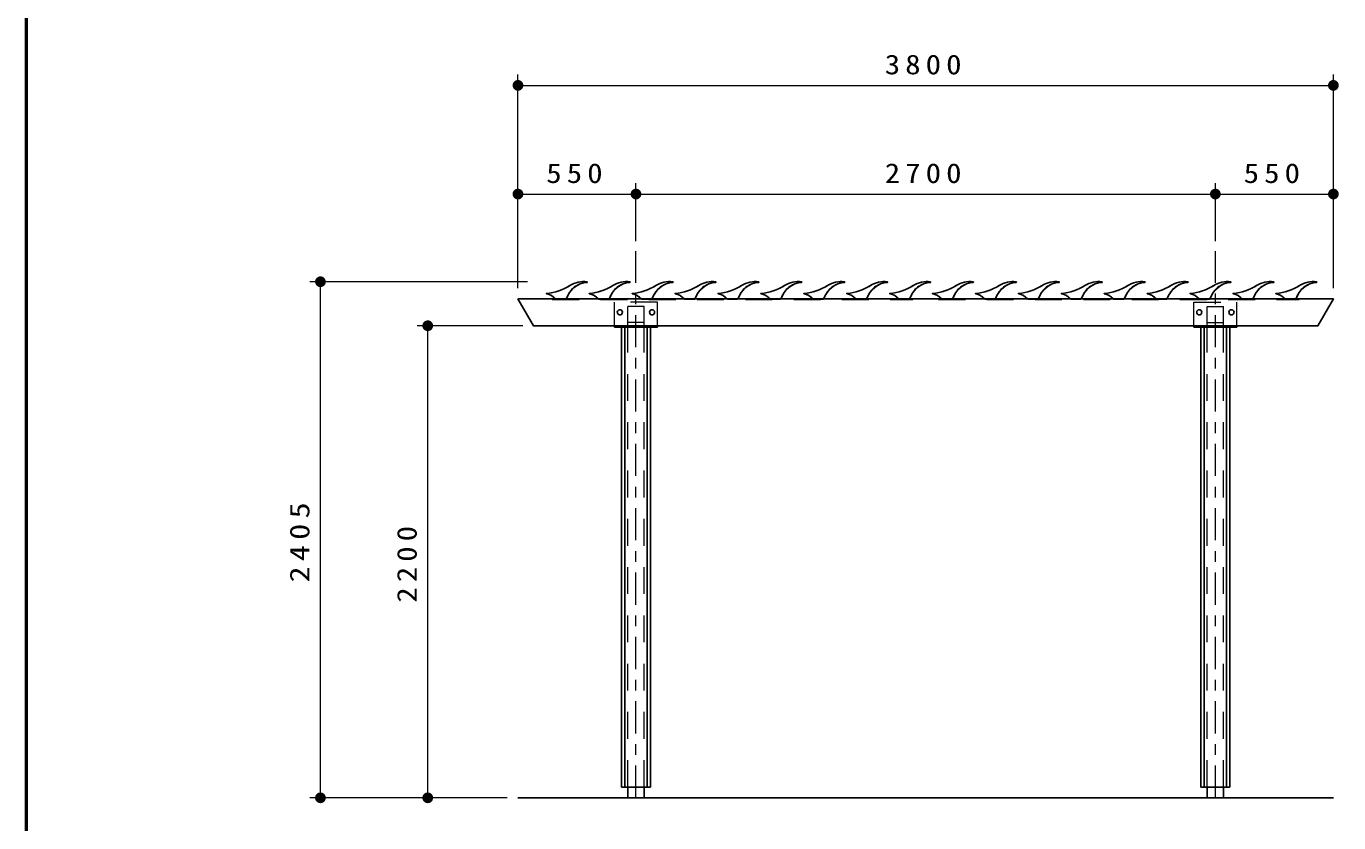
# Model space of a CAD drawing. Units: millimetres on the paper, with parts at other scales. Extents: x -385 to 0, y -10 to 267.
# Drawn here: x -385 to -262.7, y 74.2 to 148.5 of the extents above; entities that cross this region are included whole.
import ezdxf

# ---------------------------------------------------------------- set-up
doc = ezdxf.new("R2010")
doc.units = ezdxf.units.MM
doc.linetypes.add('USER1', pattern=[4.5, 2.5, -2])
doc.linetypes.add('USER2', pattern=[6, 3, -1, 1, -1])
doc.layers.add('LY_1', color=7, linetype='Continuous', lineweight=25)
doc.layers.add('LY_2', color=7, linetype='Continuous', lineweight=13)
doc.styles.add('ＭＳ ゴシック', font='')
doc.styles.get('ＭＳ ゴシック').set_extended_font_data('MS Gothic')

# ---------------------------------------------------------------- blocks, each defined once
blk = doc.blocks.new('filled_dot')
at = {"color": 0, "linetype": 'Continuous', "lineweight": -2, "const_width": 1.25}
blk.add_lwpolyline([(-0.625, 0, 1), (0.625, 0, 1)], format="xyb", close=True, dxfattribs=at)

msp = doc.modelspace()

# ---------------------------------------------------------------- linework, layer by layer
at = {"layer": 'LY_1', "lineweight": 13}
for p, q in [((-339.171, 124.06), (-339.171, 143.962)), ((-263.171, 124.06), (-263.171, 143.962)), ((-339.171, 142.962), (-263.171, 142.962)), ((-328.171, 128.447), (-328.171, 133.832)), ((-274.171, 128.447), (-274.171, 133.832)), ((-339.171, 132.832), (-328.171, 132.832)), ((-328.171, 132.832), (-274.171, 132.832)), ((-274.171, 132.832), (-263.171, 132.832)), ((-338.287, 124.66), (-358.58, 124.66)), ((-357.58, 76.56), (-357.58, 124.66)), ((-338.728, 120.56), (-348.58, 120.56)), ((-347.58, 76.56), (-347.58, 120.56)), ((-340.171, 76.56), (-358.58, 76.56))]:
    msp.add_line(p, q, dxfattribs=at)
at = {"layer": 'LY_1', "color": 2, "linetype": 'USER2', "lineweight": 13}
for p, q in [((-328.171, 76.56), (-328.171, 127.508)), ((-274.171, 76.56), (-274.171, 127.508))]:
    msp.add_line(p, q, dxfattribs=at)
at = {"layer": 'LY_1', "color": 190, "linetype": 'USER1', "lineweight": 13}
for p, q in [((-335.971, 122.996), (-335.971, 123.06)), ((-335.971, 122.996), (-302.371, 122.996)), ((-302.371, 122.996), (-302.371, 123.06)), ((-299.971, 122.996), (-299.971, 123.06)), ((-299.971, 122.996), (-266.371, 122.996)), ((-266.371, 122.996), (-266.371, 123.06))]:
    msp.add_line(p, q, dxfattribs=at)
at = {"layer": 'LY_1', "color": 4, "linetype": 'USER1', "lineweight": 13}
for p, q in [((-335.653, 123.06), (-334.701, 123.06)), ((-331.653, 123.06), (-330.701, 123.06)), ((-327.653, 123.06), (-326.701, 123.06)), ((-323.653, 123.06), (-322.701, 123.06)), ((-319.653, 123.06), (-318.701, 123.06)), ((-315.653, 123.06), (-314.701, 123.06)), ((-311.653, 123.06), (-310.701, 123.06)), ((-307.653, 123.06), (-306.701, 123.06)), ((-303.653, 123.06), (-302.701, 123.06)), ((-299.653, 123.06), (-298.701, 123.06)), ((-295.653, 123.06), (-294.701, 123.06)), ((-291.653, 123.06), (-290.701, 123.06)), ((-287.653, 123.06), (-286.701, 123.06)), ((-283.653, 123.06), (-282.701, 123.06)), ((-279.653, 123.06), (-278.701, 123.06)), ((-275.653, 123.06), (-274.701, 123.06)), ((-271.653, 123.06), (-270.701, 123.06)), ((-267.653, 123.06), (-266.701, 123.06))]:
    msp.add_line(p, q, dxfattribs=at)
at = {"layer": 'LY_1', "color": 4}
for p, q in [((-335.653, 123.05), (-334.701, 123.05)), ((-331.653, 123.05), (-330.701, 123.05)), ((-327.653, 123.05), (-326.701, 123.05)), ((-323.653, 123.05), (-322.701, 123.05)), ((-319.653, 123.05), (-318.701, 123.05)), ((-315.653, 123.05), (-314.701, 123.05)), ((-311.653, 123.05), (-310.701, 123.05)), ((-307.653, 123.05), (-306.701, 123.05)), ((-303.653, 123.05), (-302.701, 123.05)), ((-299.653, 123.05), (-298.701, 123.05)), ((-295.653, 123.05), (-294.701, 123.05)), ((-291.653, 123.05), (-290.701, 123.05)), ((-287.653, 123.05), (-286.701, 123.05)), ((-283.653, 123.05), (-282.701, 123.05)), ((-279.653, 123.05), (-278.701, 123.05)), ((-275.653, 123.05), (-274.701, 123.05)), ((-271.653, 123.05), (-270.701, 123.05)), ((-267.653, 123.05), (-266.701, 123.05))]:
    msp.add_line(p, q, dxfattribs=at)
at = {"layer": 'LY_1', "linetype": 'USER1', "lineweight": 13}
for p, q in [((-326.171, 122.76), (-330.171, 122.76)), ((-330.171, 120.56), (-330.171, 122.76)), ((-327.421, 122.36), (-328.921, 122.36)), ((-328.921, 120.44), (-328.921, 122.36)), ((-327.421, 120.44), (-327.421, 122.36)), ((-326.171, 120.56), (-326.171, 122.76)), ((-276.171, 120.56), (-276.171, 122.76)), ((-276.171, 122.76), (-272.171, 122.76)), ((-274.921, 120.44), (-274.921, 122.36)), ((-274.921, 122.36), (-273.421, 122.36)), ((-273.421, 120.44), (-273.421, 122.36)), ((-272.171, 120.56), (-272.171, 122.76)), ((-327.421, 120.86), (-328.921, 120.86)), ((-328.921, 77.56), (-328.921, 120.44)), ((-327.421, 77.56), (-327.421, 120.44)), ((-274.921, 120.86), (-273.421, 120.86)), ((-274.921, 77.56), (-274.921, 120.44)), ((-273.421, 77.56), (-273.421, 120.44))]:
    msp.add_line(p, q, dxfattribs=at)
at = {"layer": 'LY_1'}
for p, q in [((-330.171, 120.44), (-330.171, 120.56)), ((-326.171, 120.44), (-330.171, 120.44)), ((-329.671, 120.44), (-326.671, 120.44)), ((-329.521, 77.56), (-329.521, 120.44)), ((-329.221, 77.56), (-329.221, 120.44)), ((-327.121, 77.56), (-327.121, 120.44)), ((-326.821, 77.56), (-326.821, 120.44)), ((-326.171, 120.44), (-326.171, 120.56)), ((-276.171, 120.44), (-276.171, 120.56)), ((-276.171, 120.44), (-272.171, 120.44)), ((-275.521, 77.56), (-275.521, 120.44)), ((-275.221, 77.56), (-275.221, 120.44)), ((-273.121, 77.56), (-273.121, 120.44)), ((-272.821, 77.56), (-272.821, 120.44)), ((-272.171, 120.44), (-272.171, 120.56)), ((-329.521, 77.56), (-326.821, 77.56)), ((-328.921, 76.56), (-328.921, 77.56)), ((-327.421, 76.56), (-327.421, 77.56)), ((-275.521, 77.56), (-272.821, 77.56)), ((-274.921, 76.56), (-274.921, 77.56)), ((-273.421, 76.56), (-273.421, 77.56)), ((-339.171, 76.56), (-263.171, 76.56))]:
    msp.add_line(p, q, dxfattribs=at)
msp.add_lwpolyline([(-339.171, 123.06), (-337.728, 120.56), (-264.615, 120.56), (-263.171, 123.06)], close=True, dxfattribs=at)
for centre in [(-329.671, 121.81), (-326.671, 121.81), (-275.671, 121.81), (-272.671, 121.81)]:
    msp.add_circle(centre, 0.24, dxfattribs=at)
at = {"layer": 'LY_1', "color": 4}
for centre, radius, start, end in [((-336.506, 123.55), 0.025, 95.2352, 260.5565), ((-336.964, 128.544), 4.99, 275.2352, 301.88041), ((-332.568, 122.415), 2.19, 94.35776, 162.19171), ((-333.055, 122.26), 2.41, 82.30635, 121.88041), ((-332.736, 124.624), 0.025, 274.35776, 82.30635), ((-332.506, 123.55), 0.025, 95.2352, 260.5565), ((-332.964, 128.544), 4.99, 275.2352, 301.88041), ((-328.568, 122.415), 2.19, 94.35776, 162.19171), ((-329.055, 122.26), 2.41, 82.30635, 121.88041), ((-328.736, 124.624), 0.025, 274.35776, 82.30635), ((-328.506, 123.55), 0.025, 95.2352, 260.5565), ((-328.964, 128.544), 4.99, 275.2352, 301.88041), ((-324.568, 122.415), 2.19, 94.35776, 162.19171), ((-325.055, 122.26), 2.41, 82.30635, 121.88041), ((-324.736, 124.624), 0.025, 274.35776, 82.30635), ((-324.506, 123.55), 0.025, 95.2352, 260.5565), ((-324.964, 128.544), 4.99, 275.2352, 301.88041), ((-320.568, 122.415), 2.19, 94.35776, 162.19171), ((-321.055, 122.26), 2.41, 82.30635, 121.88041), ((-320.736, 124.624), 0.025, 274.35776, 82.30635), ((-320.506, 123.55), 0.025, 95.2352, 260.5565), ((-320.964, 128.544), 4.99, 275.2352, 301.88041), ((-316.568, 122.415), 2.19, 94.35776, 162.19171), ((-317.055, 122.26), 2.41, 82.30635, 121.88041), ((-316.736, 124.624), 0.025, 274.35776, 82.30635), ((-316.506, 123.55), 0.025, 95.2352, 260.5565), ((-316.964, 128.544), 4.99, 275.2352, 301.88041), ((-312.568, 122.415), 2.19, 94.35776, 162.19171), ((-313.055, 122.26), 2.41, 82.30635, 121.88041), ((-312.736, 124.624), 0.025, 274.35776, 82.30635), ((-312.506, 123.55), 0.025, 95.2352, 260.5565), ((-312.964, 128.544), 4.99, 275.2352, 301.88041), ((-308.568, 122.415), 2.19, 94.35776, 162.19171), ((-309.055, 122.26), 2.41, 82.30635, 121.88041), ((-308.736, 124.624), 0.025, 274.35776, 82.30635), ((-308.506, 123.55), 0.025, 95.2352, 260.5565), ((-308.964, 128.544), 4.99, 275.2352, 301.88041), ((-304.568, 122.415), 2.19, 94.35776, 162.19171), ((-305.055, 122.26), 2.41, 82.30635, 121.88041), ((-304.736, 124.624), 0.025, 274.35776, 82.30635), ((-304.506, 123.55), 0.025, 95.2352, 260.5565), ((-304.964, 128.544), 4.99, 275.2352, 301.88041), ((-300.568, 122.415), 2.19, 94.35776, 162.19171), ((-301.055, 122.26), 2.41, 82.30635, 121.88041), ((-300.736, 124.624), 0.025, 274.35776, 82.30635), ((-300.506, 123.55), 0.025, 95.2352, 260.5565), ((-300.964, 128.544), 4.99, 275.2352, 301.88041), ((-296.568, 122.415), 2.19, 94.35776, 162.19171), ((-297.055, 122.26), 2.41, 82.30635, 121.88041), ((-296.736, 124.624), 0.025, 274.35776, 82.30635), ((-296.506, 123.55), 0.025, 95.2352, 260.5565), ((-296.964, 128.544), 4.99, 275.2352, 301.88041), ((-292.568, 122.415), 2.19, 94.35776, 162.19171), ((-293.055, 122.26), 2.41, 82.30635, 121.88041), ((-292.736, 124.624), 0.025, 274.35776, 82.30635), ((-292.506, 123.55), 0.025, 95.2352, 260.5565), ((-292.964, 128.544), 4.99, 275.2352, 301.88041), ((-288.568, 122.415), 2.19, 94.35776, 162.19171), ((-289.055, 122.26), 2.41, 82.30635, 121.88041), ((-288.736, 124.624), 0.025, 274.35776, 82.30635), ((-288.506, 123.55), 0.025, 95.2352, 260.5565), ((-288.964, 128.544), 4.99, 275.2352, 301.88041), ((-284.568, 122.415), 2.19, 94.35776, 162.19171), ((-285.055, 122.26), 2.41, 82.30635, 121.88041), ((-284.736, 124.624), 0.025, 274.35776, 82.30635), ((-284.506, 123.55), 0.025, 95.2352, 260.5565), ((-284.964, 128.544), 4.99, 275.2352, 301.88041), ((-280.568, 122.415), 2.19, 94.35776, 162.19171), ((-281.055, 122.26), 2.41, 82.30635, 121.88041), ((-280.736, 124.624), 0.025, 274.35776, 82.30635), ((-280.506, 123.55), 0.025, 95.2352, 260.5565), ((-280.964, 128.544), 4.99, 275.2352, 301.88041), ((-276.568, 122.415), 2.19, 94.35776, 162.19171), ((-277.055, 122.26), 2.41, 82.30635, 121.88041), ((-276.736, 124.624), 0.025, 274.35776, 82.30635), ((-276.506, 123.55), 0.025, 95.2352, 260.5565), ((-276.964, 128.544), 4.99, 275.2352, 301.88041), ((-272.568, 122.415), 2.19, 94.35776, 162.19171), ((-273.055, 122.26), 2.41, 82.30635, 121.88041), ((-272.736, 124.624), 0.025, 274.35776, 82.30635), ((-272.506, 123.55), 0.025, 95.2352, 260.5565), ((-272.964, 128.544), 4.99, 275.2352, 301.88041), ((-268.568, 122.415), 2.19, 94.35776, 162.19171), ((-269.055, 122.26), 2.41, 82.30635, 121.88041), ((-268.736, 124.624), 0.025, 274.35776, 82.30635), ((-268.506, 123.55), 0.025, 95.2352, 260.5565), ((-268.964, 128.544), 4.99, 275.2352, 301.88041), ((-264.568, 122.415), 2.19, 94.35776, 162.19171), ((-265.055, 122.26), 2.41, 82.30635, 121.88041), ((-264.736, 124.624), 0.025, 274.35776, 82.30635), ((-336.738, 122.154), 1.39, 41.07659, 80.5565), ((-335.653, 123.1), 0.05, 221.07659, 270), ((-334.701, 123.1), 0.05, 270, 342.19171), ((-332.738, 122.154), 1.39, 41.07659, 80.5565), ((-331.653, 123.1), 0.05, 221.07659, 270), ((-330.701, 123.1), 0.05, 270, 342.19171), ((-328.738, 122.154), 1.39, 41.07659, 80.5565), ((-327.653, 123.1), 0.05, 221.07659, 270), ((-326.701, 123.1), 0.05, 270, 342.19171), ((-324.738, 122.154), 1.39, 41.07659, 80.5565), ((-323.653, 123.1), 0.05, 221.07659, 270), ((-322.701, 123.1), 0.05, 270, 342.19171), ((-320.738, 122.154), 1.39, 41.07659, 80.5565), ((-319.653, 123.1), 0.05, 221.07659, 270), ((-318.701, 123.1), 0.05, 270, 342.19171), ((-316.738, 122.154), 1.39, 41.07659, 80.5565), ((-315.653, 123.1), 0.05, 221.07659, 270), ((-314.701, 123.1), 0.05, 270, 342.19171), ((-312.738, 122.154), 1.39, 41.07659, 80.5565), ((-311.653, 123.1), 0.05, 221.07659, 270), ((-310.701, 123.1), 0.05, 270, 342.19171), ((-308.738, 122.154), 1.39, 41.07659, 80.5565), ((-307.653, 123.1), 0.05, 221.07659, 270), ((-306.701, 123.1), 0.05, 270, 342.19171), ((-304.738, 122.154), 1.39, 41.07659, 80.5565), ((-303.653, 123.1), 0.05, 221.07659, 270), ((-302.701, 123.1), 0.05, 270, 342.19171), ((-300.738, 122.154), 1.39, 41.07659, 80.5565), ((-299.653, 123.1), 0.05, 221.07659, 270), ((-298.701, 123.1), 0.05, 270, 342.19171), ((-296.738, 122.154), 1.39, 41.07659, 80.5565), ((-295.653, 123.1), 0.05, 221.07659, 270), ((-294.701, 123.1), 0.05, 270, 342.19171), ((-292.738, 122.154), 1.39, 41.07659, 80.5565), ((-291.653, 123.1), 0.05, 221.07659, 270), ((-290.701, 123.1), 0.05, 270, 342.19171), ((-288.738, 122.154), 1.39, 41.07659, 80.5565), ((-287.653, 123.1), 0.05, 221.07659, 270), ((-286.701, 123.1), 0.05, 270, 342.19171), ((-284.738, 122.154), 1.39, 41.07659, 80.5565), ((-283.653, 123.1), 0.05, 221.07659, 270), ((-282.701, 123.1), 0.05, 270, 342.19171), ((-280.738, 122.154), 1.39, 41.07659, 80.5565), ((-279.653, 123.1), 0.05, 221.07659, 270), ((-278.701, 123.1), 0.05, 270, 342.19171), ((-276.738, 122.154), 1.39, 41.07659, 80.5565), ((-275.653, 123.1), 0.05, 221.07659, 270), ((-274.701, 123.1), 0.05, 270, 342.19171), ((-272.738, 122.154), 1.39, 41.07659, 80.5565), ((-271.653, 123.1), 0.05, 221.07659, 270), ((-270.701, 123.1), 0.05, 270, 342.19171), ((-268.738, 122.154), 1.39, 41.07659, 80.5565), ((-267.653, 123.1), 0.05, 221.07659, 270), ((-266.701, 123.1), 0.05, 270, 342.19171)]:
    msp.add_arc(centre, radius, start, end, dxfattribs=at)
at = {"layer": 'LY_1', "color": 4, "linetype": 'USER1', "lineweight": 13}
for centre, radius, start, end in [((-336.506, 123.55), 0.015, 95.2352, 260.5565), ((-336.964, 128.544), 5, 275.2352, 301.88041), ((-332.568, 122.415), 2.2, 94.35776, 162.19171), ((-333.055, 122.26), 2.4, 82.30635, 121.88041), ((-332.736, 124.624), 0.015, 274.35776, 82.30635), ((-332.506, 123.55), 0.015, 95.2352, 260.5565), ((-332.964, 128.544), 5, 275.2352, 301.88041), ((-328.568, 122.415), 2.2, 94.35776, 162.19171), ((-329.055, 122.26), 2.4, 82.30635, 121.88041), ((-328.736, 124.624), 0.015, 274.35776, 82.30635), ((-328.506, 123.55), 0.015, 95.2352, 260.5565), ((-328.964, 128.544), 5, 275.2352, 301.88041), ((-324.568, 122.415), 2.2, 94.35776, 162.19171), ((-325.055, 122.26), 2.4, 82.30635, 121.88041), ((-324.736, 124.624), 0.015, 274.35776, 82.30635), ((-324.506, 123.55), 0.015, 95.2352, 260.5565), ((-324.964, 128.544), 5, 275.2352, 301.88041), ((-320.568, 122.415), 2.2, 94.35776, 162.19171), ((-321.055, 122.26), 2.4, 82.30635, 121.88041), ((-320.736, 124.624), 0.015, 274.35776, 82.30635), ((-320.506, 123.55), 0.015, 95.2352, 260.5565), ((-320.964, 128.544), 5, 275.2352, 301.88041), ((-316.568, 122.415), 2.2, 94.35776, 162.19171), ((-317.055, 122.26), 2.4, 82.30635, 121.88041), ((-316.736, 124.624), 0.015, 274.35776, 82.30635), ((-316.506, 123.55), 0.015, 95.2352, 260.5565), ((-316.964, 128.544), 5, 275.2352, 301.88041), ((-312.568, 122.415), 2.2, 94.35776, 162.19171), ((-313.055, 122.26), 2.4, 82.30635, 121.88041), ((-312.736, 124.624), 0.015, 274.35776, 82.30635), ((-312.506, 123.55), 0.015, 95.2352, 260.5565), ((-312.964, 128.544), 5, 275.2352, 301.88041), ((-308.568, 122.415), 2.2, 94.35776, 162.19171), ((-309.055, 122.26), 2.4, 82.30635, 121.88041), ((-308.736, 124.624), 0.015, 274.35776, 82.30635), ((-308.506, 123.55), 0.015, 95.2352, 260.5565), ((-308.964, 128.544), 5, 275.2352, 301.88041), ((-304.568, 122.415), 2.2, 94.35776, 162.19171), ((-305.055, 122.26), 2.4, 82.30635, 121.88041), ((-304.736, 124.624), 0.015, 274.35776, 82.30635), ((-304.506, 123.55), 0.015, 95.2352, 260.5565), ((-304.964, 128.544), 5, 275.2352, 301.88041), ((-300.568, 122.415), 2.2, 94.35776, 162.19171), ((-301.055, 122.26), 2.4, 82.30635, 121.88041), ((-300.736, 124.624), 0.015, 274.35776, 82.30635), ((-300.506, 123.55), 0.015, 95.2352, 260.5565), ((-300.964, 128.544), 5, 275.2352, 301.88041), ((-296.568, 122.415), 2.2, 94.35776, 162.19171), ((-297.055, 122.26), 2.4, 82.30635, 121.88041), ((-296.736, 124.624), 0.015, 274.35776, 82.30635), ((-296.506, 123.55), 0.015, 95.2352, 260.5565), ((-296.964, 128.544), 5, 275.2352, 301.88041), ((-292.568, 122.415), 2.2, 94.35776, 162.19171), ((-293.055, 122.26), 2.4, 82.30635, 121.88041), ((-292.736, 124.624), 0.015, 274.35776, 82.30635), ((-292.506, 123.55), 0.015, 95.2352, 260.5565), ((-292.964, 128.544), 5, 275.2352, 301.88041), ((-288.568, 122.415), 2.2, 94.35776, 162.19171), ((-289.055, 122.26), 2.4, 82.30635, 121.88041), ((-288.736, 124.624), 0.015, 274.35776, 82.30635), ((-288.506, 123.55), 0.015, 95.2352, 260.5565), ((-288.964, 128.544), 5, 275.2352, 301.88041), ((-284.568, 122.415), 2.2, 94.35776, 162.19171), ((-285.055, 122.26), 2.4, 82.30635, 121.88041), ((-284.736, 124.624), 0.015, 274.35776, 82.30635), ((-284.506, 123.55), 0.015, 95.2352, 260.5565), ((-284.964, 128.544), 5, 275.2352, 301.88041), ((-280.568, 122.415), 2.2, 94.35776, 162.19171), ((-281.055, 122.26), 2.4, 82.30635, 121.88041), ((-280.736, 124.624), 0.015, 274.35776, 82.30635), ((-280.506, 123.55), 0.015, 95.2352, 260.5565), ((-280.964, 128.544), 5, 275.2352, 301.88041), ((-276.568, 122.415), 2.2, 94.35776, 162.19171), ((-277.055, 122.26), 2.4, 82.30635, 121.88041), ((-276.736, 124.624), 0.015, 274.35776, 82.30635), ((-276.506, 123.55), 0.015, 95.2352, 260.5565), ((-276.964, 128.544), 5, 275.2352, 301.88041), ((-272.568, 122.415), 2.2, 94.35776, 162.19171), ((-273.055, 122.26), 2.4, 82.30635, 121.88041), ((-272.736, 124.624), 0.015, 274.35776, 82.30635), ((-272.506, 123.55), 0.015, 95.2352, 260.5565), ((-272.964, 128.544), 5, 275.2352, 301.88041), ((-268.568, 122.415), 2.2, 94.35776, 162.19171), ((-269.055, 122.26), 2.4, 82.30635, 121.88041), ((-268.736, 124.624), 0.015, 274.35776, 82.30635), ((-268.506, 123.55), 0.015, 95.2352, 260.5565), ((-268.964, 128.544), 5, 275.2352, 301.88041), ((-264.568, 122.415), 2.2, 94.35776, 162.19171), ((-265.055, 122.26), 2.4, 82.30635, 121.88041), ((-264.736, 124.624), 0.015, 274.35776, 82.30635), ((-336.738, 122.154), 1.4, 41.07659, 80.5565), ((-335.653, 123.1), 0.04, 221.07659, 270), ((-334.701, 123.1), 0.04, 270, 342.19171), ((-332.738, 122.154), 1.4, 41.07659, 80.5565), ((-331.653, 123.1), 0.04, 221.07659, 270), ((-330.701, 123.1), 0.04, 270, 342.19171), ((-328.738, 122.154), 1.4, 41.07659, 80.5565), ((-327.653, 123.1), 0.04, 221.07659, 270), ((-326.701, 123.1), 0.04, 270, 342.19171), ((-324.738, 122.154), 1.4, 41.07659, 80.5565), ((-323.653, 123.1), 0.04, 221.07659, 270), ((-322.701, 123.1), 0.04, 270, 342.19171), ((-320.738, 122.154), 1.4, 41.07659, 80.5565), ((-319.653, 123.1), 0.04, 221.07659, 270), ((-318.701, 123.1), 0.04, 270, 342.19171), ((-316.738, 122.154), 1.4, 41.07659, 80.5565), ((-315.653, 123.1), 0.04, 221.07659, 270), ((-314.701, 123.1), 0.04, 270, 342.19171), ((-312.738, 122.154), 1.4, 41.07659, 80.5565), ((-311.653, 123.1), 0.04, 221.07659, 270), ((-310.701, 123.1), 0.04, 270, 342.19171), ((-308.738, 122.154), 1.4, 41.07659, 80.5565), ((-307.653, 123.1), 0.04, 221.07659, 270), ((-306.701, 123.1), 0.04, 270, 342.19171), ((-304.738, 122.154), 1.4, 41.07659, 80.5565), ((-303.653, 123.1), 0.04, 221.07659, 270), ((-302.701, 123.1), 0.04, 270, 342.19171), ((-300.738, 122.154), 1.4, 41.07659, 80.5565), ((-299.653, 123.1), 0.04, 221.07659, 270), ((-298.701, 123.1), 0.04, 270, 342.19171), ((-296.738, 122.154), 1.4, 41.07659, 80.5565), ((-295.653, 123.1), 0.04, 221.07659, 270), ((-294.701, 123.1), 0.04, 270, 342.19171), ((-292.738, 122.154), 1.4, 41.07659, 80.5565), ((-291.653, 123.1), 0.04, 221.07659, 270), ((-290.701, 123.1), 0.04, 270, 342.19171), ((-288.738, 122.154), 1.4, 41.07659, 80.5565), ((-287.653, 123.1), 0.04, 221.07659, 270), ((-286.701, 123.1), 0.04, 270, 342.19171), ((-284.738, 122.154), 1.4, 41.07659, 80.5565), ((-283.653, 123.1), 0.04, 221.07659, 270), ((-282.701, 123.1), 0.04, 270, 342.19171), ((-280.738, 122.154), 1.4, 41.07659, 80.5565), ((-279.653, 123.1), 0.04, 221.07659, 270), ((-278.701, 123.1), 0.04, 270, 342.19171), ((-276.738, 122.154), 1.4, 41.07659, 80.5565), ((-275.653, 123.1), 0.04, 221.07659, 270), ((-274.701, 123.1), 0.04, 270, 342.19171), ((-272.738, 122.154), 1.4, 41.07659, 80.5565), ((-271.653, 123.1), 0.04, 221.07659, 270), ((-270.701, 123.1), 0.04, 270, 342.19171), ((-268.738, 122.154), 1.4, 41.07659, 80.5565), ((-267.653, 123.1), 0.04, 221.07659, 270), ((-266.701, 123.1), 0.04, 270, 342.19171)]:
    msp.add_arc(centre, radius, start, end, dxfattribs=at)
at = {"layer": 'LY_2', "lineweight": 50}
msp.add_line((-385, 267), (-385, 0), dxfattribs=at)

# ---------------------------------------------------------------- block references
at = {"layer": 'LY_1', "lineweight": 13, "xscale": 0.4, "yscale": 0.4}
for p in [(-339.171, 142.962), (-339.171, 132.832), (-328.171, 132.832), (-274.171, 132.832)]:
    msp.add_blockref('filled_dot', p, dxfattribs=at)
for p, rotation in [((-263.171, 142.962), 180), ((-328.171, 132.832), 180), ((-274.171, 132.832), 180), ((-263.171, 132.832), 180), ((-357.58, 124.66), 270), ((-347.58, 120.56), 270), ((-357.58, 76.56), 90), ((-347.58, 76.56), 90)]:
    msp.add_blockref('filled_dot', p, dxfattribs=dict(at, rotation=rotation))

# ---------------------------------------------------------------- texts
at = {"layer": 'LY_1', "char_height": 1.833, "attachment_point": 8, "style": 'ＭＳ ゴシック'}
for s, insert in [('\\T1.33;\\W1.15;3800', (-301.171, 143.962)), ('\\T1.33;\\W1.15;550', (-333.671, 133.832)), ('\\T1.33;\\W1.15;2700', (-301.171, 133.832)), ('\\T1.33;\\W1.15;550', (-268.671, 133.832))]:
    msp.add_mtext(s, dxfattribs=dict(at, insert=insert))
at = {"layer": 'LY_1', "char_height": 1.833, "attachment_point": 8, "rotation": 90, "style": 'ＭＳ ゴシック'}
for s, insert in [('\\T1.33;\\W1.2;2405', (-358.58, 100.61)), ('\\T1.33;\\W1.15;2200', (-348.58, 98.56))]:
    msp.add_mtext(s, dxfattribs=dict(at, insert=insert))

doc.saveas('drawing.dxf')
